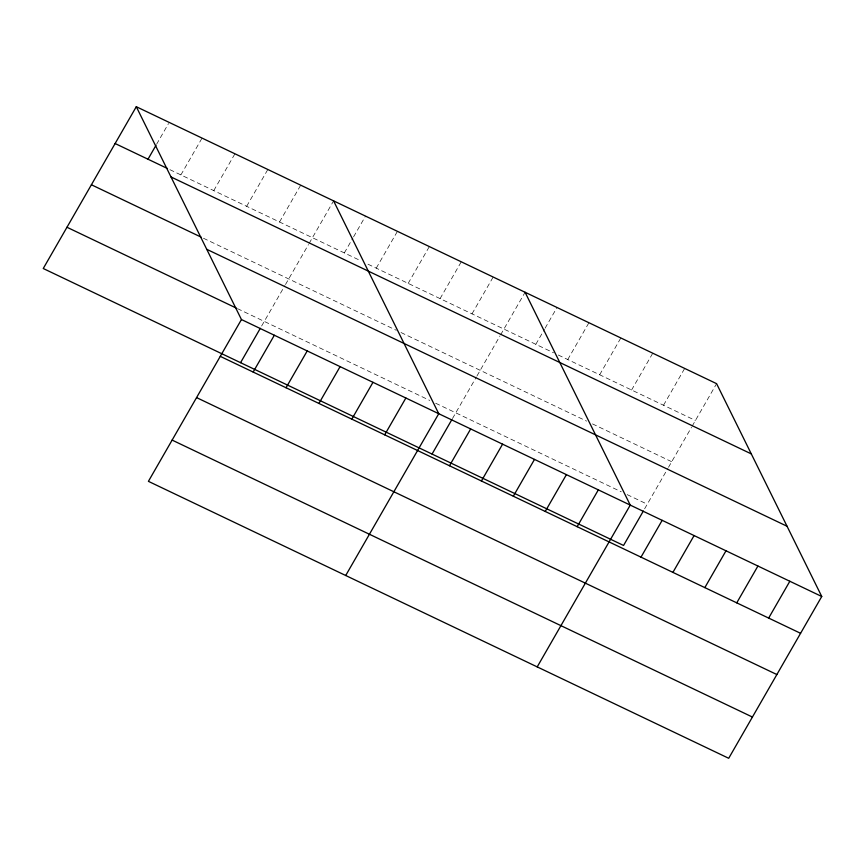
<?xml version="1.0" encoding="UTF-8"?>
<svg xmlns="http://www.w3.org/2000/svg" width="865" height="865" viewBox="0 0 865 865"><rect width="100%" height="100%" fill="white"/><g stroke="black" fill="none" stroke-linecap="round" stroke-linejoin="round"><path stroke-width="0.65" stroke-dasharray="4.33 3.24" d="M156.597 144.26L168.513 123.554M180.882 174.914L202.053 138.097M213.774 190.603L234.934 153.786M246.655 206.303L267.826 169.486M279.536 221.991L300.706 185.175M261.63 326.008L284.844 285.645M285.493 284.52L308.47 244.557M309.129 243.411L333.587 200.875M344.335 252.915L352.942 237.962M353.601 236.815L365.506 216.109M376.253 268.15L397.424 231.333M408.172 283.385L429.343 246.568M440.09 298.62L461.261 261.803M472.009 313.844L493.169 277.038M452.482 418.552L476.345 377.032M476.993 375.918L499.97 335.955M500.63 334.809L525.087 292.262M535.835 344.313L544.442 329.36M545.101 328.203L557.006 307.497M567.754 359.548L588.924 322.732M599.672 374.772L620.843 337.966M631.591 390.007L652.761 353.201M663.509 405.242L684.68 368.425M644.63 508.793L667.845 468.43M668.494 467.305L691.47 427.353M692.13 426.207L716.588 383.66M169.929 169.681L360.889 260.819M367.982 264.203L553.568 352.779M558.303 355.028L695.428 420.476M203.448 238.243L396.278 330.268M401.003 332.528L586.6 421.104M592.503 423.915L671.705 461.715M237.475 308.632L429.764 400.409M435.679 403.231L621.265 491.807M627.179 494.618L647.269 504.209"/><path stroke-width="1.3" d="M136.292 106.709L241.443 319.542L148.412 481.34L728.708 758.291L821.75 596.493L716.588 383.66L136.292 106.709L43.25 268.507L623.557 545.458L643.322 511.085M148.001 159.214L155.938 145.406M240.556 362.673L260.322 328.3M253.164 372.047L274.335 335.242M286.045 387.747L307.216 350.93M318.925 403.436L340.096 366.63M351.817 419.136L372.977 382.319M384.698 434.825L405.869 398.008M345.708 575.506L438.75 413.708L333.587 200.875M432.057 454.06L451.822 419.687M449.497 465.748L470.668 428.943M481.416 480.983L502.587 444.167M513.334 496.218L534.494 459.401M545.242 511.453L566.413 474.636M577.16 526.688L598.331 489.871M537.208 666.893L630.25 505.106L525.087 292.262M640.997 557.146L662.168 520.33M672.916 572.381L694.087 535.565M704.834 587.616L725.995 550.8M736.753 602.84L757.913 566.034M768.661 618.075L789.832 581.258M115.121 143.525L167.486 168.513M170.989 176.947L751.296 453.898M91.398 184.764L201.015 237.075M206.746 249.304L787.053 526.255M66.962 227.257L236.253 308.059M241.443 319.542L821.75 596.493M220.272 356.358L800.579 633.31M196.56 397.597L776.867 674.549M172.124 440.09L752.431 717.053"/></g></svg>
